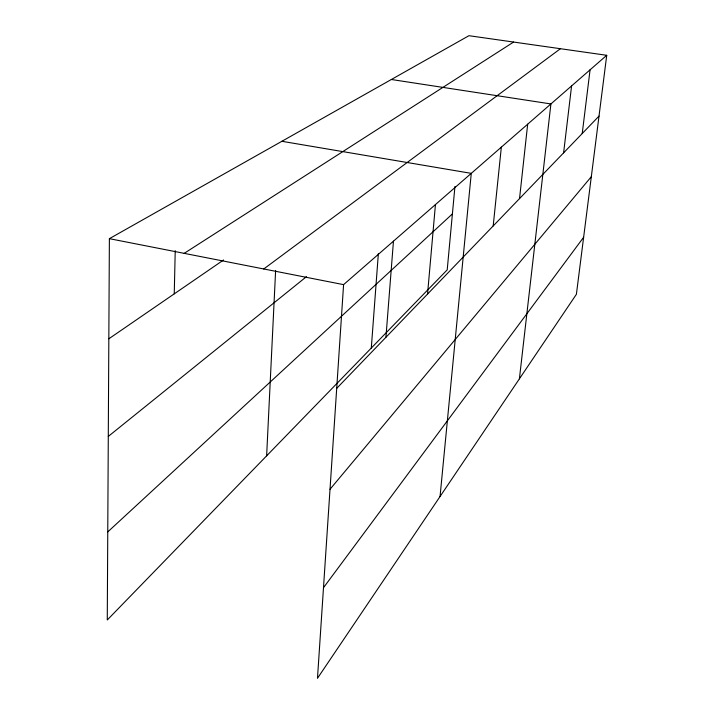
<?xml version="1.0" encoding="UTF-8"?>
<svg xmlns="http://www.w3.org/2000/svg" width="714" height="714" viewBox="0 0 714 714"><rect width="100%" height="100%" fill="white"/><g stroke="black" fill="none" stroke-linecap="round" stroke-linejoin="round"><path stroke-width="1.07" d="M606.73 55.299L343.586 284.636L317.48 678.3L576.394 294.302L606.73 55.299L468.946 35.7L109.385 238.672L107.27 619.984L447.214 269.856L454.952 186.434M174.252 293.856L175.225 250.685M266.634 455.844L275.622 270.49M371.298 348.039L378.349 253.693M385.926 337.285L393.459 241.171M427.543 294.097L435.442 204.579M440.047 496.525L471.267 173.359L281.896 141.292M493.187 225.954L501.344 147.146M519.533 198.608L527.673 124.2M519.399 378.831L550.913 103.941L391.361 79.495M563.605 152.867L571.584 85.93M582.222 133.536L590.076 69.811M323.487 587.702L583.633 237.271M330.02 489.269L591.317 176.706M336.705 388.371L599.01 116.105M107.76 531.903L452.408 213.905M108.287 436.424L306.476 276.648M263.761 268.973L560.436 48.713M108.831 338.802L223.562 259.985M184.176 253.354L513.598 42.055M109.385 238.672L343.586 284.636"/></g></svg>
